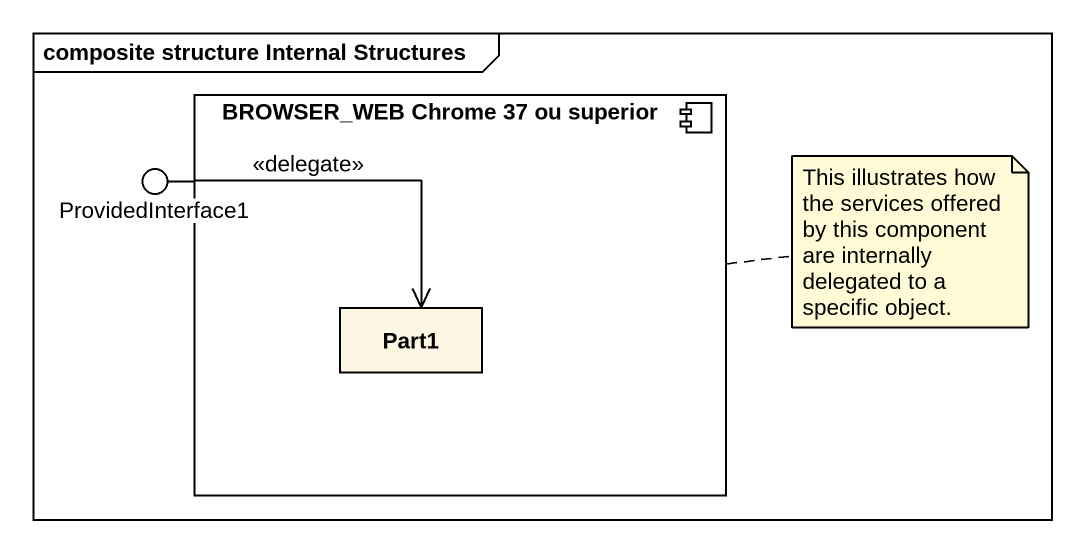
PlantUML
@startuml
mainframe composite structure Internal Structures
component "BROWSER_WEB Chrome 37 ou superior" as BROWSER_WEB_Chrome_37_ou {
  rectangle Part1
}
() ProvidedInterface1
BROWSER_WEB_Chrome_37_ou -left- ProvidedInterface1
ProvidedInterface1 --> Part1 : <<delegate>>
note right of BROWSER_WEB_Chrome_37_ou : This illustrates how the services offered by this component are internally delegated to a specific object.
@enduml
